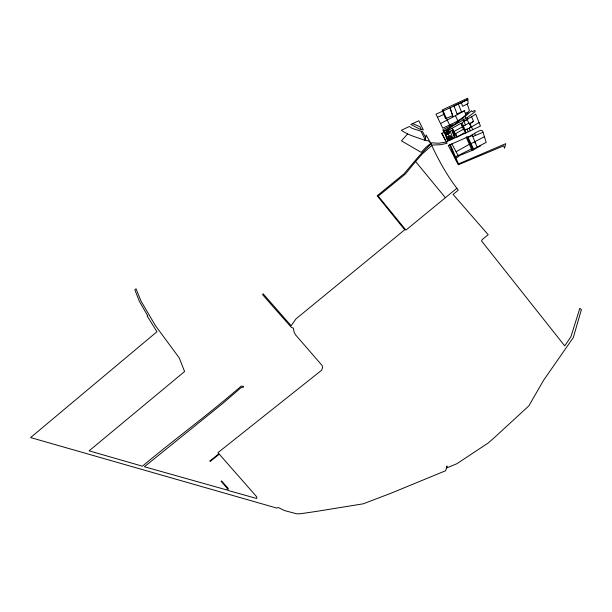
<?xml version="1.0" encoding="UTF-8"?>
<svg xmlns="http://www.w3.org/2000/svg" width="612" height="612" viewBox="0 0 612 612"><rect width="100%" height="100%" fill="white"/><g stroke="black" fill="none" stroke-linecap="round" stroke-linejoin="round"><path stroke-width="0.92" d="M425.646 137.585L422.601 131.649L412.266 128.444L409.374 126.47L401.35 130.287C408.418 135.306 417.17 137.432 425.072 140.377L426.166 135.03L430.167 142.344M452.658 115.706L453.033 116.854L450.042 107.827L435.996 114.176L442.713 128.16C452.161 123.777 463.536 119.554 469.412 110.466L467.239 103.994L468.149 103.474L467.706 98.211L442.155 109.976L445.498 118.697L452.658 115.706L450.042 107.827L467.805 99.519L454.005 105.96L457.355 114.635L440.518 123.586M415.602 161.53L405.373 174.015L378.216 196.138L405.947 230.104L456.85 188.282C446.446 174.588 438.138 159.372 430.97 143.805L431.896 142.81L438.506 143.254L446.377 142.045L447.051 143.3L440.525 144.715L432.24 145.052L422.142 154.063L415.602 161.53L445.368 197.676M452.635 125.957L467.14 117.665L475.226 111.629L474.828 110.405L472.25 111.736L471.523 110.68C463.781 118.399 453.951 123.509 446.416 131.488L446.745 132.337L444.74 133.133M407.638 133.913L401.472 140.852L421.155 152.334L426.296 147.018L431.131 143.116L428.285 140.844L425.072 140.377M450.746 126.883L452.781 124.687L442.866 129.767L443.493 131.695L446.156 130.746L450.746 126.883L450.233 126.026M430.97 143.805L418.96 156.129L404.081 173.754L377.168 195.802L404.716 229.775L295.986 318.86L291.121 325.752L263.053 293.706L262.655 294.732L273.304 306.933L291.503 327.504L293.316 328.108L294.165 332.224L295.565 334.856L322.103 365.509L322.646 367.498L321.652 370.206L217.933 452.673L218.889 453.76L209.817 461.081L210.145 461.456L219.28 454.158L256.703 496.799L256.742 498.512L227.58 490.327L228.421 488.705L221.582 480.917L221.116 481.292L227.396 488.475L226.539 489.875L144.378 466.749L222.684 403.476L241.312 387.434L243.484 387.167L243.438 386.271L241.197 386.126C209.327 413.88 174.894 438.98 142.405 466.183L89.092 450.845L184.602 371.522L179.194 357.844L155.241 325.355L141.02 301.066L136.04 288.788L134.824 289.79L139.482 301.548L147.66 315.708L147.194 316.052L156.955 331.735L30.6 437.565L276.777 508.082L278.246 507.516L284.641 510.622L296.659 513.789L300.324 513.766L316.725 511.357L363.283 503.806L390.999 493.226L445.635 470.727L447.012 465.954L446.645 467.966L456.827 463.743L488.124 443.065L495.368 436.685L528.829 405.909L543.617 380.236L573.337 337.526L581.4 309.634L579.847 308.326L570.912 336.73L564.715 345.879L481.537 240.937L482.118 239.659L488.2 234.733L453.079 194.425L458.266 190.171L456.85 188.282M446.416 131.488L460.897 123.303L463.605 129.124L455.236 133.844L454.487 132.521M467.905 137.073L473.527 148.945L486.196 142.42L482.6 130.922L480.971 130.28C475.616 131.794 471.714 136.193 466.344 137.562L448.244 145.503L458.457 164.727L503.745 145.801L504.517 148.272L505.749 143.667L458.495 163.917L450.287 144.562M471.592 116.793L475.708 114.092L480.458 126.087L457.195 136.897L455.573 133.523M457.355 114.635L464.707 110.688L457.072 113.87M472.778 129.698L469.917 123.67L473.543 121.344L471.538 116.663L462.037 122.652L464.998 129.882L469.029 128.352L479.074 122.538M471.408 126.799L469.029 128.352L470.322 130.853M467.14 117.665L467.752 119.026L466.857 119.592L469.549 123.907L473.543 121.344M463.965 121.451L466.857 119.592M443.363 131.282L450.577 127.021M457.195 136.897L463.942 133.003L464.179 133.676M471.431 148.93L458.166 155.54L456.093 151.722L470.23 143.828L473.084 150.009L480.695 145.824L480.29 145.358M484.413 136.706L471.209 143.568M463.406 126.072L468.868 123.111M462.557 126.829L453.92 131.496L452.214 128.359L456.973 137.004L446.224 141.77L441.573 133.416L444.457 132.345L447.609 141.204M465.548 115.209L465.411 113.342L467.499 112.233L467.752 112.952M467.239 103.994L462.672 106.335L461.226 102.587M468.111 137.47L472.311 135.459M458.166 155.54L455.45 156.817L455.925 157.881L458.832 156.465L458.656 155.93L473.084 150.009L466.964 136.79L466.16 137.172L472.097 150.414M412.679 123.593L418.799 120.755L423.32 129.889L419.87 129.193L410.79 124.397L412.679 123.593L419.863 126.707L421.408 129.507M443.142 110.963L444.473 114.146L437.503 117.32M472.762 136.545L483.021 132.261M446.982 133.003L449.338 132.062M445.941 134.701L447.471 134.089L446.928 132.544M445.964 134.762L449.759 133.248L448.917 130.876L446.561 131.817L447.403 134.189M453.247 134.005L454.196 133.63M446.806 137.134L450.593 135.612L451.855 139.161L449.506 140.102L448.244 136.56M448.665 137.738L451.013 136.797M447.288 138.488L448.818 137.876L449.369 139.421M449.086 138.924L451.434 137.983M474.354 141.999L475.746 143.751L477.115 147.094M458.074 121.314L458.801 122.431M442.094 133.225L445.23 139.98M451.847 143.835L456.093 151.722M464.202 111.017L465.411 113.342M458.457 164.727L455.443 158.936L449.705 144.83M449.743 125.33L444.473 114.146M469.549 123.907L471.072 127.021M421.194 131.534L425.195 139.781M474.484 133.301L475.524 135.474M455.504 115.859L457.722 120.526M460.897 123.303L465.418 133.102M467.078 129.071L468.234 131.794M475.746 143.751L472.089 134.931M462.611 118.101L465.388 125.001M461.647 112.394L458.342 103.933M464.998 129.882L466.061 132.804M450.287 131.19L452.727 138.075M448.313 133.821L449.154 136.193M465.449 116.318L465.77 118.399M452.222 130.41L445.391 133.156L447.839 140.033L454.662 137.302L452.222 130.41M453.186 130.784L452.245 131.159L454.257 136.851L455.198 136.476L453.186 130.784"/></g></svg>
